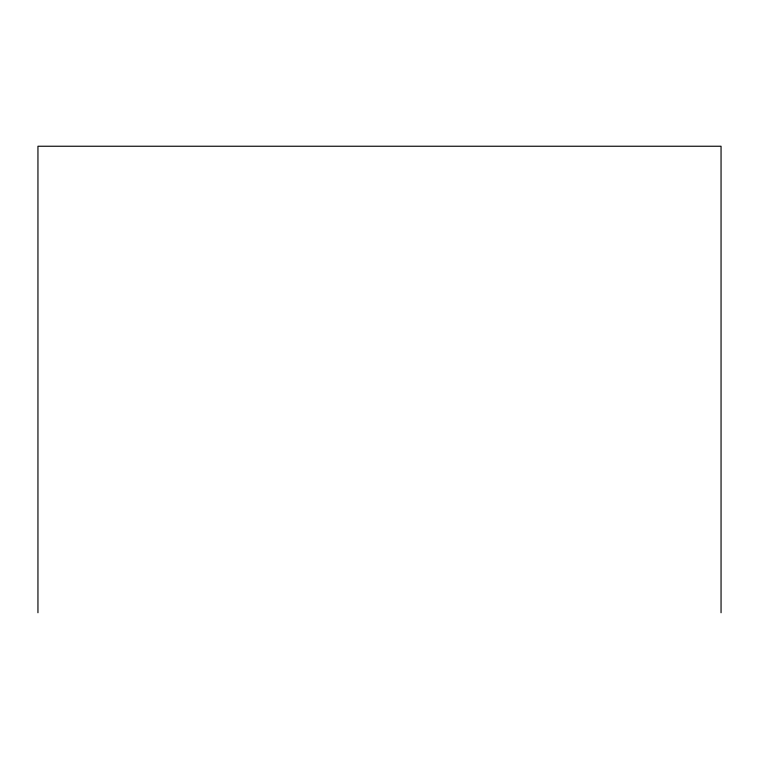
<?xml version="1.0" encoding="UTF-8"?>
<svg xmlns="http://www.w3.org/2000/svg" width="759" height="759" viewBox="0 0 759 759"><rect width="100%" height="100%" fill="white"/><g stroke="black" fill="none" stroke-linecap="round" stroke-linejoin="round"><path stroke-width="1.14" d="M721.05 612.76L721.05 146.24L37.95 146.24L37.95 612.76"/></g></svg>
